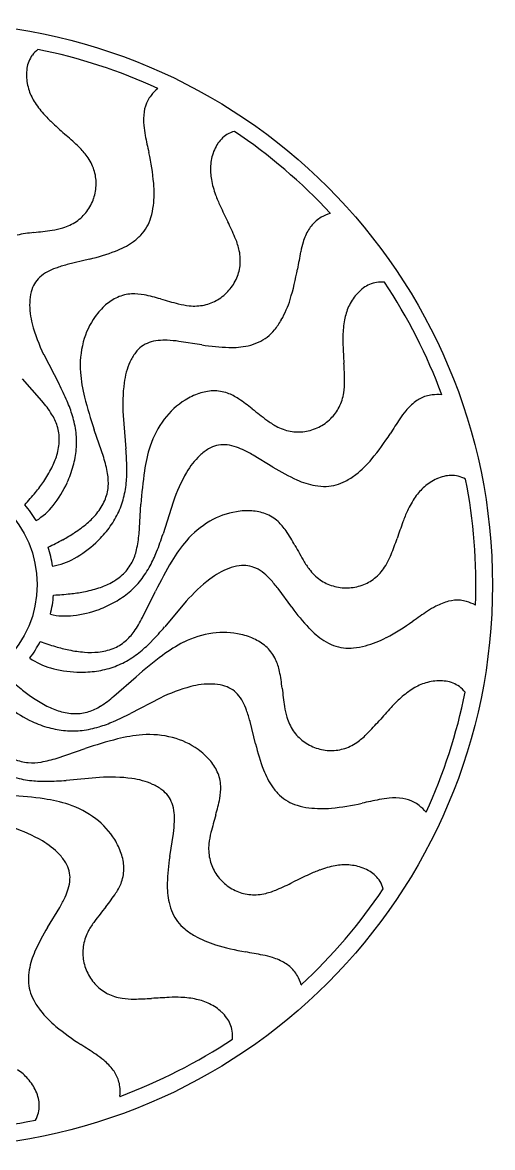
# Model space of a CAD drawing. Extents: x -704 to 342, y -49 to 451.
# Drawn here: x -413.6 to -204.7, y -48.8 to 450.9 of the extents above; entities that cross this region are included whole.
import ezdxf

# ---------------------------------------------------------------- set-up
doc = ezdxf.new("R2010")
doc.units = 0
doc.layers.add('APS_GEOMETRY', color=7, linetype='CONTINUOUS')
doc.layers.add('LIVELLO_06', color=7, linetype='CONTINUOUS')

msp = doc.modelspace()

# ---------------------------------------------------------------- linework, layer by layer
at = {"layer": 'APS_GEOMETRY'}
for p, q in [((-383.73, 345.81), (-393.77, 343.36)), ((-333.8, 307.7), (-344.01, 309.28)), ((-404.15, 303.46), (-397.29, 290.28)), ((-404.92, 282.82), (-413.57, 292.69)), ((-368.87, 276.39), (-367.57, 261.59)), ((-377.48, 257.62), (-381.69, 270.04)), ((-302.25, 253.38), (-311.08, 258.76)), ((-361.77, 223.83), (-360.91, 236.92)), ((-346.63, 237.88), (-351.1, 223.71)), ((-360.18, 186.6), (-354.38, 198.37)), ((-293.89, 191.13), (-299.99, 199.47)), ((-340.83, 193.79), (-350.37, 182.41)), ((-372.97, 151.6), (-363.1, 160.25)), ((-352.33, 150.83), (-365.51, 143.97)), ((-309.98, 130.41), (-312.43, 140.46)), ((-398.17, 124.16), (-385.75, 128.37)), ((-379.4, 115.55), (-394.2, 114.25)), ((-348.09, 80.48), (-346.51, 90.7)), ((-402.41, 48.93), (-397.03, 57.76))]:
    msp.add_line(p, q, dxfattribs=at)
for centre, radius, start, end in [((-399.1, 428.94), 12.57, 143.415, 158.2188), ((-398.13, 428.22), 13.77, 128.6824, 143.415), ((-406.72, 438.95), 0.025, 77.6058, 127.1558), ((-454.56, 201.21), 242.52, 65.3533, 78.6226), ((-392.82, 427.7), 18.99, 171.2726, 181.6574), ((-397.99, 428.49), 13.76, 158.2188, 171.2726), ((-390.49, 427.77), 21.33, 181.6574, 190.4319), ((-389.24, 427.99), 22.59, 190.4319, 198.743), ((-387.71, 428.52), 24.21, 198.743, 213.2653), ((-340.18, 405.66), 20.72, 129.6896, 141.6487), ((-353.43, 421.62), 0.0249, 309.0327, 65.8884), ((-372.01, 438.81), 42.99, 213.2653, 222.5901), ((-344.35, 409.12), 15.32, 152.3878, 171.9647), ((-344.97, 409.45), 14.61, 141.6487, 152.3878), ((-333.33, 407.56), 26.44, 171.9647, 185.1064), ((-360.73, 449.18), 58.31, 222.5901, 227.525), ((-127.31, 704.14), 403.97, 227.525, 228.6733), ((-319.83, 408.77), 40, 185.1064, 191.533), ((-496.17, 284.67), 154.6, 45.8252, 48.6733), ((87.44, 491.87), 455.67, 191.533, 192.5147), ((-316.27, 390.48), 12.43, 121.003, 135.7657), ((-315.47, 389.15), 13.99, 106.3239, 121.003), ((-319.4, 402.55), 0.0262, 56.5567, 104.5186), ((-454.58, 201.21), 242.54, 42.8536, 56.1222), ((-411.2, 372.13), 32.67, 36.2866, 45.8252), ((-310.8, 386.8), 19.06, 148.864, 159.1269), ((-315.26, 389.5), 13.84, 135.7657, 148.864), ((-402.16, 378.76), 21.46, 18.2799, 36.2866), ((-466.82, 368.85), 112.09, 5.4669, 12.5147), ((-307.73, 385.79), 22.3, 167.8818, 176.3288), ((-308.7, 386), 21.31, 159.1269, 167.8818), ((-400.03, 379.46), 19.21, 359.2852, 18.2799), ((-305.49, 385.65), 24.53, 176.3288, 190.6365), ((-288.45, 388.85), 41.88, 190.6365, 200.2218), ((-401.52, 379.48), 20.7, 341.1758, 359.2852), ((-400.3, 375.21), 45.26, 352.8298, 5.4669), ((-401.94, 379.62), 21.14, 323.3397, 341.1758), ((-269.08, 395.98), 62.52, 200.2218, 205.0837), ((-400.62, 378.64), 19.5, 304.4257, 323.3397), ((-387.09, 373.55), 31.95, 343.1387, 352.8298), ((36.38, 538.97), 399.79, 205.0837, 206.2034), ((-270.63, 346.25), 20.81, 107.2224, 119.1418), ((-276.79, 366.15), 0.0252, 286.719, 41.9446), ((-401.57, 380.04), 21.19, 286.3948, 304.4257), ((-374.33, 369.22), 18.43, 316.4052, 330.3571), ((-376.07, 370.21), 20.43, 330.3571, 343.1387), ((-457.65, 295.84), 150.83, 23.2928, 26.2034), ((-273.18, 351.12), 15.32, 129.8954, 149.5069), ((-273.66, 351.69), 14.57, 119.1418, 129.8954), ((-399.28, 272.83), 85.31, 96.2294, 101.2876), ((-435.33, 603.11), 246.93, 276.2294, 278.1245), ((-405.28, 392.63), 34.32, 278.1245, 286.3948), ((-378.79, 373.46), 24.58, 305.033, 316.4052), ((-349.65, 342.33), 33.24, 13.8804, 23.2928), ((-263.51, 345.42), 26.55, 149.5069, 162.5749), ((-384.01, 380.92), 33.69, 290.4334, 305.033), ((-338.05, 345.2), 21.3, 355.7902, 13.8804), ((-251.2, 341.56), 39.44, 162.5749, 169.0021), ((-408.96, 447.88), 105.14, 283.8828, 290.4334), ((142.6, 265.03), 440.62, 169.0021, 170.0254), ((-393.73, 324.11), 18.26, 118.3067, 131.7257), ((-389.92, 317.03), 26.29, 109.7544, 118.3067), ((-376.8, 280.49), 65.12, 105.1118, 109.7544), ((-336.02, 345.05), 19.26, 336.7809, 355.7902), ((-401.49, 360.72), 111.82, 342.9542, 350.0254), ((-396.59, 328), 13.53, 149.482, 165.8409), ((-397.87, 328.75), 12.03, 131.7257, 149.482), ((-337.34, 345.62), 20.7, 318.707, 336.7809), ((-254.34, 323.05), 12.55, 98.4076, 113.221), ((-254.16, 321.82), 13.79, 83.6878, 98.4076), ((-252.64, 335.5), 0.0229, 31.1149, 86.026), ((-454.53, 201.25), 242.47, 20.3516, 33.6239), ((-388.2, 325.88), 22.17, 165.8409, 178.3677), ((-364.4, 313.51), 16.82, 103.2707, 114.5676), ((-364.28, 312.98), 17.37, 92.5843, 103.2707), ((-364.01, 307.08), 23.27, 78.7972, 92.5843), ((-375.81, 247.5), 84.02, 73.6651, 78.7972), ((-337.68, 345.92), 21.15, 300.8467, 318.707), ((-249.01, 316.07), 21.4, 136.672, 145.3909), ((-250.76, 317.71), 19, 126.4533, 136.672), ((-253.84, 321.89), 13.81, 113.221, 126.4533), ((-377.64, 325.58), 32.74, 178.3677, 195.1729), ((-356.77, 302.83), 30.08, 131.2834, 144.4003), ((-362.5, 309.36), 21.39, 114.5676, 131.2834), ((-285.83, 554.52), 235.93, 253.6651, 255.6489), ((-335.82, 359.14), 34.25, 255.6489, 263.9366), ((-337.19, 346.22), 21.26, 263.9366, 281.9707), ((-336.82, 344.47), 19.47, 281.9707, 300.8467), ((-337.81, 341.19), 45.22, 330.3223, 342.9542), ((-246.47, 314.65), 24.32, 153.7808, 168.1389), ((-248.15, 315.47), 22.44, 145.3909, 153.7808), ((-353.1, 300.2), 34.6, 144.4003, 165.276), ((-335.13, 337.11), 76.79, 195.1729, 205.9915), ((-326.32, 334.65), 32, 320.6536, 330.3223), ((-228.74, 310.92), 42.43, 168.1389, 177.6423), ((-316.16, 325.75), 18.45, 293.9228, 307.8515), ((-317.37, 327.31), 20.42, 307.8515, 320.6536), ((-212.04, 310.23), 59.15, 177.6423, 182.4947), ((-346.74, 298.53), 41.17, 165.276, 184.2289), ((-352.51, 296.18), 13.5, 126.9626, 143.3297), ((-353.36, 297.31), 12.09, 109.1478, 126.9626), ((-351.37, 291.58), 18.16, 95.7496, 109.1478), ((-350.52, 283.16), 26.62, 87.2844, 95.7496), ((-352.3, 245.7), 64.12, 82.5767, 87.2844), ((-318.05, 411.63), 105.12, 261.3834, 267.9306), ((-320.63, 340.32), 33.76, 267.9306, 282.5165), ((-318.62, 331.31), 24.53, 282.5165, 293.9228), ((121, 324.74), 392.5, 182.4947, 183.6784), ((-335.88, 286.67), 32.77, 155.8802, 172.6604), ((-345.57, 291.01), 22.16, 143.3297, 155.8802), ((-325.78, 300.08), 62.19, 184.2289, 194.5189), ((-423.57, 289.74), 153.19, 0.7826, 3.6784), ((-512.43, 231.35), 129.35, 23.3888, 27.1041), ((-292.28, 281.06), 76.73, 172.6604, 183.4907), ((-302.79, 291.39), 32.39, 351.265, 0.7826), ((-325.47, 257.99), 29.75, 108.916, 122.0056), ((-328.11, 265.71), 21.58, 92.1062, 108.916), ((-328.29, 270.51), 16.78, 80.8362, 92.1062), ((-328.37, 270.03), 17.26, 70.0315, 80.8362), ((-330.41, 264.42), 23.24, 56.2883, 70.0315), ((-292, 289.73), 21.48, 333.2614, 351.265), ((-229.63, 270.31), 15.32, 107.392, 126.982), ((-229.84, 270.97), 14.62, 96.6455, 107.392), ((-229.14, 264.94), 20.69, 84.6789, 96.6455), ((-227.22, 285.57), 0.0248, 263.3798, 20.9888), ((-443.79, 249.61), 51.12, 32.3561, 40.5119), ((-448.32, 259.07), 59.5, 16.7854, 23.3888), ((-180.19, 337.78), 212.58, 194.5189, 198.5818), ((-322.73, 253.6), 34.92, 122.0056, 142.7837), ((-365.45, 211.9), 86.37, 51.2794, 56.2883), ((-289.99, 288.72), 19.23, 314.305, 333.2614), ((-222.9, 261.37), 26.5, 126.982, 140.087), ((-419.79, 264.81), 22.72, 17.6129, 32.3561), ((-434.18, 263.34), 44.73, 6.9511, 16.7854), ((-149.66, 481.05), 258.6, 231.2794, 233.0774), ((-291.01, 289.76), 20.69, 296.1213, 314.305), ((-212.93, 253.03), 39.5, 140.087, 146.5086), ((-416.86, 265.75), 19.64, 359.0108, 17.6129), ((-317.98, 249.99), 40.88, 142.7837, 161.7899), ((-284.15, 302.07), 34.73, 233.0774, 241.3373), ((-290.7, 290.08), 21.06, 241.3373, 259.4366), ((-291.18, 290.1), 21.07, 278.2929, 296.1213), ((130.25, 25.96), 451, 146.5086, 147.508), ((-421.56, 265.83), 24.34, 343.1348, 359.0108), ((-425, 264.46), 35.49, 354.986, 6.9511), ((-290.97, 288.65), 19.61, 259.4366, 278.2929), ((-344.75, 328.47), 112.14, 320.4513, 327.508), ((-431.05, 264.99), 41.55, 344.5522, 354.986), ((-497.21, 251.16), 130.05, 0.9195, 4.5979), ((-297.03, 243.1), 62.93, 161.7899, 172.1172), ((-319.51, 242.48), 22.15, 120.8789, 133.3846), ((-323.93, 249.86), 13.55, 104.4915, 120.8789), ((-324.3, 251.32), 12.04, 86.7125, 104.4915), ((-324.66, 245.14), 18.23, 73.2905, 86.7125), ((-327.02, 237.27), 26.45, 64.8002, 73.2905), ((-342.9, 203.54), 63.73, 60.0517, 64.8002), ((-431.12, 268.72), 34.33, 332.9319, 343.1348), ((-426, 241.83), 51.03, 9.8464, 18.0234), ((-312.19, 234.73), 32.81, 133.3846, 150.1482), ((-293.14, 285.85), 45.21, 307.8304, 320.4513), ((-450.33, 278.54), 55.9, 325.7507, 332.9319), ((-438.46, 267.04), 49.24, 335.3497, 344.5522), ((-398.09, 246.67), 22.69, 355.1009, 9.8464), ((-426.71, 252.29), 59.55, 354.2839, 0.9195), ((-143.23, 221.81), 218.2, 172.1172, 176.0293), ((-274.3, 212.99), 76.49, 150.1482, 161.0118), ((-247.78, 343.66), 105.44, 238.8945, 245.4228), ((-285, 275.37), 31.94, 298.1, 307.8304), ((-462.52, 286.84), 70.65, 320.7801, 325.7507), ((-438.34, 266.98), 49.11, 321.5179, 335.3497), ((-412.02, 250.82), 44.79, 344.4598, 354.2839), ((-277.61, 278.44), 33.72, 245.4228, 260.0238), ((-279.2, 269.39), 24.53, 260.0238, 271.4003), ((-279.05, 263.35), 18.49, 271.4003, 285.3331), ((-279.55, 265.16), 20.37, 285.3331, 298.1), ((-220.15, 227.79), 22.44, 122.8646, 131.2624), ((-220.63, 228.53), 21.56, 114.2185, 122.8646), ((-221.73, 230.96), 18.9, 103.8353, 114.2185), ((-222.97, 236), 13.7, 90.6516, 103.8353), ((-222.98, 237.07), 12.63, 75.9505, 90.6516), ((-223.26, 235.96), 13.78, 61.2112, 75.9505), ((-216.63, 248.02), 0.0237, 9.2191, 61.2161), ((-454.55, 201.24), 242.5, 357.8522, 11.1232), ((-515.37, 329.97), 138.87, 317.804, 320.7801), ((-395.01, 246.41), 19.61, 336.4741, 355.1009), ((-203.85, 216.1), 42.56, 145.6216, 155.1255), ((-218.97, 226.44), 24.23, 131.2624, 145.6216), ((-412.47, 236.69), 0.0265, 140.6896, 217.5743), ((-454.53, 201.25), 54.97, 31.1238, 40.1123), ((-423.63, 255.29), 30.32, 302.2852, 321.5179), ((-399.51, 248.37), 24.51, 320.713, 336.4741), ((-402.94, 248.3), 35.36, 332.4574, 344.4598), ((-406.71, 254.26), 33.82, 310.4047, 320.713), ((-408.56, 251.23), 41.7, 322.0638, 332.4574), ((-312.88, 199.53), 34.54, 99.3479, 120.317), ((-313.57, 203.71), 30.3, 86.4176, 99.3479), ((-313.01, 212.6), 21.39, 69.5726, 86.4176), ((-311.42, 216.86), 16.84, 58.4067, 69.5726), ((-311.64, 216.51), 17.26, 47.5388, 58.4067), ((-186.83, 208.2), 61.32, 155.1255, 160.0863), ((-407.45, 229.68), 0.0255, 211.3814, 301.3178), ((-421.58, 271.73), 56.76, 303.3034, 310.4047), ((-414.51, 255.87), 49.24, 312.8593, 322.0638), ((-309.61, 193.93), 41.02, 120.317, 139.2967), ((-315.56, 212.22), 23.06, 33.8734, 47.5388), ((-368.07, 176.98), 86.31, 28.8126, 33.8734), ((112.16, 99.89), 379.32, 160.0863, 161.2659), ((-460.44, 341.49), 136.66, 295.2655, 298.3177), ((-428.67, 282.51), 69.67, 298.3177, 303.3034), ((-414.06, 228.06), 52.46, 347.4123, 355.3755), ((-475.56, 263.96), 130.81, 338.403, 342.0794), ((-293.21, 179.82), 62.65, 139.2967, 149.5265), ((-386.17, 268.9), 146.89, 338.2782, 341.2659), ((-402.11, 217.88), 0.0251, 115.4801, 198.3496), ((-454.62, 201.22), 55.07, 8.6309, 17.6026), ((-414.35, 255.69), 49.01, 299.021, 312.8593), ((-384.87, 221.54), 22.55, 332.5966, 347.4123), ((-408.98, 237.6), 59.2, 331.7707, 338.403), ((-64.12, 344.16), 260.59, 208.8126, 210.6313), ((-405.34, 239.45), 30.44, 279.8257, 299.021), ((-382.28, 220.2), 19.63, 313.9633, 332.5966), ((-161.56, 102.36), 215.41, 149.5265, 153.5309), ((-259.63, 228.39), 33.37, 210.6313, 218.9566), ((-280.51, 226.8), 33.15, 328.8354, 338.2782), ((-400.15, 209.49), 0.025, 188.518, 278.7133), ((-385.63, 223.68), 24.47, 298.1915, 313.9633), ((-396.35, 230.82), 44.86, 321.9768, 331.7707), ((-310.2, 177.7), 32.81, 110.895, 127.6661), ((-314.02, 187.71), 22.1, 98.3286, 110.895), ((-315.26, 196.17), 13.55, 81.995, 98.3286), ((-315.05, 197.67), 12.03, 64.1829, 81.995), ((-317.75, 192.08), 18.24, 50.7875, 64.1829), ((-322.87, 185.81), 26.34, 42.2771, 50.7875), ((-269.04, 220.79), 21.28, 218.9566, 237.0497), ((-270.41, 220.69), 21.35, 310.7794, 328.8354), ((-390.09, 232), 33.9, 287.9289, 298.1915), ((-388.89, 224.99), 35.4, 309.97, 321.9768), ((-283.34, 142.9), 76.78, 127.6661, 138.4854), ((-351.43, 159.85), 64.93, 37.6105, 42.2771), ((-270, 219.29), 19.5, 237.0497, 255.8186), ((-269.6, 220.88), 21.14, 255.8186, 273.7082), ((-269.57, 220.38), 20.63, 273.7082, 291.833), ((-269.08, 219.15), 19.31, 291.833, 310.7794), ((-454.53, 201.23), 54.97, 346.1232, 355.1118), ((-399.73, 196.54), 0.025, 91.9097, 174.395), ((-407.28, 344.17), 147.79, 272.9274, 275.7927), ((-399.22, 264.7), 67.92, 275.7927, 280.8122), ((-397.12, 253.72), 56.73, 280.8122, 287.9289), ((-392.92, 229.8), 41.67, 299.5648, 309.97), ((-396.61, 236.3), 49.14, 276.5389, 290.3443), ((-396.6, 236.29), 49.13, 290.3443, 299.5648), ((-209.51, 253.28), 104.8, 216.3741, 222.9421), ((-211.62, 156.82), 39.27, 117.5664, 124.0048), ((-217.51, 168.09), 26.56, 104.4917, 117.5664), ((-220.32, 178.97), 15.32, 84.9025, 104.4917), ((-220.25, 179.71), 14.58, 74.1542, 84.9025), ((-221.93, 173.8), 20.72, 62.185, 74.1542), ((-212.25, 192.15), 0.0252, 242.1183, 357.0374), ((-401.13, 188.04), 0.0246, 166.0134, 257.3081), ((-394.46, 217.6), 30.33, 257.2833, 276.5389), ((-405.36, 209.59), 50.69, 324.7653, 333.0289), ((16.07, -180.69), 446.41, 124.0048, 125.0163), ((-382.59, 193.51), 22.81, 310.1652, 324.7653), ((-450.33, 267.58), 131.32, 315.8822, 319.564), ((-324.31, 145.3), 34.67, 76.9051, 97.828), ((-261.47, 204.92), 33.81, 222.9421, 237.5031), ((-304.31, 276.59), 111.94, 297.9496, 305.0163), ((-454.54, 201.22), 54.98, 323.626, 332.6135), ((-405.7, 175.92), 0.0263, 71.9656, 150.3569), ((-359.13, 305.74), 137.9, 250.2658, 253.2242), ((-380.48, 191.01), 19.54, 291.5545, 310.1652), ((-398.4, 217.22), 58.99, 309.2701, 315.8822), ((-313.89, 120.09), 62.22, 116.788, 127.0217), ((-323.45, 139.04), 40.99, 97.828, 116.788), ((-323.26, 149.82), 30.04, 63.8899, 76.9051), ((-319.53, 157.43), 21.56, 47.1398, 63.8899), ((-266.47, 197.08), 24.52, 237.5031, 248.8855), ((-273.06, 217.68), 45.25, 285.3326, 297.9496), ((-378.63, 241.06), 70.34, 253.2242, 258.2924), ((-381.42, 227.56), 56.55, 258.2924, 265.322), ((-383.24, 205.42), 34.34, 265.322, 275.6363), ((-382.26, 195.51), 24.38, 275.6363, 291.5545), ((-389.44, 206.28), 44.85, 299.4504, 309.2701), ((-316.24, 160.98), 16.72, 35.8156, 47.1398), ((-316.66, 160.68), 17.23, 25.0029, 35.8156), ((-268.66, 191.39), 18.41, 248.8855, 262.8806), ((-268.41, 193.46), 20.5, 262.8806, 275.6339), ((-269.53, 204.8), 31.9, 275.6339, 285.3326), ((-410.25, 168.6), 0.0251, 144.042, 233.8192), ((-392.77, 193.39), 30.36, 234.8055, 254.0182), ((-384.81, 198.07), 35.42, 287.4792, 299.4504), ((-219.55, -5.01), 218.9, 127.0217, 130.981), ((-322.22, 158.08), 23.37, 11.309, 25.0029), ((-387.59, 211.46), 49.15, 254.0182, 267.8346), ((-387.59, 211.4), 49.1, 267.8346, 277.0684), ((-386.67, 203.99), 41.62, 277.0684, 287.4792), ((-382.89, 145.95), 85.24, 6.2413, 11.309), ((-321.08, 267.62), 146.17, 227.8934, 230.7828), ((-318.77, 82.05), 76.54, 105.1717, 116.0115), ((-330.2, 124.21), 32.85, 88.3912, 105.1717), ((-329.9, 134.94), 22.12, 75.8599, 88.3912), ((-327.81, 143.24), 13.56, 59.504, 75.8599), ((-55.55, 181.75), 244.05, 186.2413, 188.1835), ((-227.15, 134.14), 24.49, 108.8277, 123.1378), ((-227.88, 136.27), 22.24, 100.365, 108.8277), ((-228.01, 136.99), 21.5, 91.6834, 100.365), ((-228.09, 139.62), 18.87, 81.3661, 91.6834), ((-227.35, 144.49), 13.95, 68.3094, 81.3661), ((-226.79, 145.9), 12.43, 53.4959, 68.3094), ((-227.63, 144.76), 13.84, 38.7028, 53.4959), ((-370.81, 206.67), 67.51, 230.7828, 235.8497), ((-376.58, 198.17), 57.23, 235.8497, 242.8438), ((-406.22, 190.54), 51.21, 302.3461, 310.4967), ((-327.04, 144.55), 12.04, 41.647, 59.504), ((-331.64, 140.45), 18.21, 28.26, 41.647), ((-204.91, 105.71), 60.71, 132.6845, 137.5569), ((-217.52, 119.38), 42.11, 123.1378, 132.6845), ((-454.53, 201.23), 242.47, 335.3513, 348.6234), ((-216.85, 153.4), 0.0273, 350.9489, 36.465), ((-388.81, 185.02), 49.11, 231.5344, 245.3489), ((-387.15, 177.57), 34.08, 242.8438, 253.1554), ((-389.95, 168.31), 24.4, 253.1554, 268.9915), ((-390.99, 166.49), 22.73, 287.6306, 302.3461), ((-338.97, 136.51), 26.52, 19.7569, 28.26), ((-375.12, 123.53), 64.93, 15.1116, 19.7569), ((-263.8, 151.8), 33.66, 188.1835, 196.4374), ((53.68, -130.77), 411.12, 137.5569, 138.6656), ((-388.77, 185.09), 49.19, 245.3489, 254.5708), ((-390.04, 163.5), 19.6, 268.9915, 287.6306), ((-396.67, 194.87), 59.36, 286.783, 293.4019), ((-424.97, 260.27), 130.62, 293.4019, 297.0813), ((-275.7, 148.29), 21.25, 196.4374, 214.444), ((-368.99, 241), 151.78, 315.7265, 318.6656), ((-390.78, 177.81), 41.63, 254.5708, 264.9732), ((-391.33, 171.63), 35.43, 264.9732, 276.9597), ((-392.46, 180.9), 44.77, 276.9597, 286.783), ((-277.13, 147.31), 19.51, 214.444, 233.3188), ((-283.57, 157.72), 32.48, 306.3117, 315.7265), ((-316.45, -78.47), 218.14, 104.5833, 108.5234), ((-355.68, 72.34), 62.31, 94.2474, 104.5833), ((-357.25, 93.47), 41.12, 75.3386, 94.2474), ((-355.61, 99.75), 34.64, 54.4063, 75.3386), ((-208.24, 155.55), 104.81, 193.8748, 200.4362), ((-276.17, 148.59), 21.12, 233.3188, 251.2173), ((-277.01, 148.8), 21.41, 288.3525, 306.3117), ((-352.97, 103.43), 30.1, 41.4174, 54.4063), ((-276.32, 148.18), 20.68, 251.2173, 269.3037), ((-276.33, 146.76), 19.26, 269.3037, 288.3525), ((-409.39, 141.68), 19.59, 246.4836, 265.1347), ((-409.12, 144.84), 22.77, 265.1347, 279.8513), ((-413.97, 172.77), 51.12, 279.8513, 288.0067), ((-346.48, 109.17), 21.44, 24.5742, 41.4174), ((-404.96, 158.72), 44.8, 254.463, 264.2811), ((-374.73, 38.99), 76.71, 82.6635, 93.4929), ((-369.12, 82.54), 32.8, 65.8868, 82.6635), ((-342.35, 111.05), 16.91, 13.3782, 24.5742), ((-342.51, 111.01), 17.07, 2.4568, 13.3782), ((-274.71, 130.78), 33.86, 200.4362, 214.995), ((-403.52, 173.16), 59.32, 264.2811, 270.9068), ((-404.65, 244.77), 130.93, 270.9068, 274.5765), ((-364.76, 92.28), 22.12, 53.3716, 65.8868), ((-359.67, 99.13), 13.59, 37.0222, 53.3716), ((-348.91, 110.74), 23.47, 348.7936, 2.4568), ((-282.43, 125.38), 24.45, 214.995, 226.3999), ((-434.1, -110.74), 218.86, 82.0697, 86.0106), ((-412.46, 44.63), 61.99, 71.7288, 82.0697), ((-358.4, 100.09), 11.99, 19.1938, 37.0222), ((-410.12, 122.87), 85.87, 343.772, 348.7936), ((-286.53, 121.07), 18.5, 226.3999, 240.3364), ((-285.6, 122.7), 20.38, 240.3364, 253.1108), ((-166.41, -328.84), 443.49, 101.5244, 102.5341), ((-247.05, 66.65), 39.86, 95.0858, 101.5244), ((-248.23, 79.96), 26.5, 81.99, 95.0858), ((-246.67, 91.02), 15.33, 62.4044, 81.99), ((-405.94, 64.37), 41.21, 52.8, 71.7288), ((-364.35, 98.02), 18.3, 5.8108, 19.1938), ((-282.24, 133.76), 31.94, 253.1108, 262.8313), ((-280.57, 147.04), 45.32, 262.8313, 275.463), ((-286.88, 213.07), 111.65, 275.463, 282.5341), ((-246.33, 91.68), 14.58, 51.6278, 62.4044), ((-250.16, 86.84), 20.75, 39.6965, 51.6278), ((-234.17, 100.12), 0.0249, 219.043, 335.5025), ((-401.9, 69.68), 34.53, 31.872, 52.8), ((-411.13, 99.07), 65.16, 352.6207, 357.2855), ((-372.19, 97.22), 26.18, 357.2855, 5.8108), ((-76.39, 25.73), 261.71, 163.772, 165.5421), ((-442.89, 20.77), 76.72, 60.1754, 70.9981), ((-296.28, 82.43), 34.62, 165.5421, 173.8762), ((-421.03, 58.91), 32.76, 43.3689, 60.1754), ((-398.17, 72), 30.14, 18.8181, 31.872), ((-309.67, 83.86), 21.16, 173.8762, 191.9691), ((-413.32, 66.19), 22.16, 30.8522, 43.3689), ((-389.97, 74.8), 21.47, 2.1142, 18.8181), ((-244.57, 64.77), 104.71, 171.373, 177.9509), ((-405.94, 70.6), 13.56, 14.5039, 30.8522), ((-385.24, 74.97), 16.74, 350.8216, 2.1142), ((-311.3, 83.52), 19.49, 191.9691, 210.8526), ((-266.76, 34.41), 42.62, 100.6892, 110.1198), ((-270.14, 52.36), 24.36, 86.2973, 100.6892), ((-270.02, 54.27), 22.44, 77.9079, 86.2973), ((-269.77, 55.44), 21.24, 69.12, 77.9079), ((-269.01, 57.43), 19.11, 58.7911, 69.12), ((-410.68, 71.35), 18.26, 343.2905, 356.6451), ((-404.46, 70.99), 12.03, 356.6451, 14.5039), ((-385.85, 75.07), 17.35, 340.0672, 350.8216), ((-309.85, 84.38), 21.19, 210.8526, 228.7092), ((-110.17, -303.95), 415.52, 115.0513, 116.1589), ((-261.09, 18.95), 59.09, 110.1198, 115.0513), ((-266.2, 62.06), 13.7, 45.6905, 58.7911), ((-265.45, 62.84), 12.61, 30.994, 45.6905), ((-418.48, 73.69), 26.4, 334.7469, 343.2905), ((-391.25, 77.03), 23.11, 326.32, 340.0672), ((-315.43, 67.31), 33.8, 177.9509, 192.505), ((-310.21, 83.97), 20.63, 228.7092, 246.8204), ((-310.74, 82.72), 19.28, 246.8204, 265.8186), ((-313.26, 95.72), 32.61, 283.8083, 293.2819), ((-361.24, 207.22), 153.98, 293.2819, 296.1589), ((-454.55, 201.23), 242.49, 312.8523, 326.1232), ((-266.39, 62.27), 13.71, 16.144, 30.994), ((-253.24, 66.08), 0.0256, 326.0823, 14.8144), ((-453.38, 90.16), 65, 330.1067, 334.7469), ((-443.68, 111.97), 86.1, 321.2755, 326.32), ((-324.51, 65.3), 24.5, 192.505, 203.8875), ((-310.59, 84.84), 21.4, 265.8186, 283.8083), ((-179.03, -100.24), 253.12, 141.2755, 143.1409), ((-330.04, 62.85), 18.45, 203.8875, 217.8621), ((-354.57, 31.36), 33.73, 143.1409, 151.4316), ((-328.48, 64.06), 20.43, 217.8621, 230.6034), ((-312.98, -5.12), 104.49, 148.8505, 155.4299), ((-365.55, 37.34), 21.22, 151.4316, 169.4601), ((-321.16, 72.97), 31.96, 230.6034, 240.3196), ((-314.52, 84.62), 45.36, 240.3196, 252.9798), ((-367.17, 37.64), 19.57, 169.4601, 188.2801), ((-295.22, 147.67), 111.31, 252.9798, 260.0569), ((-377.29, 24.28), 33.78, 155.4299, 170.0312), ((-389.28, -388.86), 433.41, 79.0305, 80.0569), ((-314.5, -3.08), 40.45, 72.6141, 79.0305), ((-310.31, 10.31), 26.42, 59.487, 72.6141), ((-386.38, 25.88), 24.55, 170.0312, 181.426), ((-365.71, 37.86), 21.05, 188.2801, 206.2632), ((-304.69, 19.84), 15.35, 39.9102, 59.487), ((-392.44, 25.73), 18.48, 181.426, 195.328), ((-366.02, 37.7), 20.7, 206.2632, 224.3033), ((-304.1, 20.33), 14.58, 29.1584, 39.9102), ((-309.43, 17.36), 20.69, 17.1722, 29.1584), ((-390.63, 26.23), 20.37, 195.328, 208.1258), ((-367.05, 36.7), 19.27, 224.3033, 243.3016), ((-289.64, 23.48), 0.0248, 196.2141, 313.7492), ((-380.44, 31.68), 31.92, 208.1258, 217.8415), ((-366.11, 38.57), 21.36, 243.3016, 261.3414), ((-364.35, 50.11), 33.03, 261.3414, 270.7847), ((-365.95, 167.16), 150.09, 270.7847, 273.716), ((-330.43, -379.81), 398.02, 92.5848, 93.716), ((-345.63, -43.19), 61.07, 87.6494, 92.5848), ((-344.86, -24.59), 42.45, 78.2279, 87.6494), ((-341.19, -6.97), 24.45, 63.8132, 78.2279), ((-369.77, 39.96), 45.43, 217.8415, 230.4774), ((-340.3, -5.15), 22.43, 55.3782, 63.8132), ((-339.55, -4.07), 21.11, 46.5801, 55.3782), ((-338.24, -2.69), 19.21, 36.2825, 46.5801), ((-333.79, 0.58), 13.68, 23.1974, 36.2825), ((-332.78, 1.01), 12.59, 8.5346, 23.1974), ((-327.68, 90.98), 111.57, 230.4774, 237.5395), ((-333.94, 0.84), 13.76, 353.6794, 8.5346), ((-620.78, -369.79), 434.52, 56.5064, 57.5395), ((-454.57, 201.27), 242.54, 290.3533, 303.6217), ((-320.29, -0.67), 0.0261, 304.7107, 352.4302), ((-403.01, -40.7), 39.9, 50.1046, 56.5064), ((-429.54, -34.55), 24.51, 41.3162, 55.7686), ((-394.37, -30.37), 26.44, 36.9906, 50.1046), ((-385.52, -23.7), 15.36, 17.4151, 36.9906), ((-427.96, -33.16), 22.41, 32.918, 41.3162), ((-384.77, -23.47), 14.57, 6.6445, 17.4151), ((-426.89, -32.46), 21.14, 24.0856, 32.918), ((-425.08, -31.65), 19.15, 13.743, 24.0856), ((-390.87, -24.18), 20.72, 354.6828, 6.6445), ((-419.85, -30.37), 13.76, 0.7485, 13.743), ((-370.22, -26.1), 0.025, 174.1765, 290.192), ((-419.89, -30.03), 13.85, 331.2251, 345.9604), ((-418.58, -30.36), 12.5, 345.9604, 0.7485), ((-454.56, 201.26), 242.53, 267.8532, 281.1223), ((-407.78, -36.68), 0.0275, 283.7782, 328.8755)]:
    msp.add_arc(centre, radius, start, end, dxfattribs=at)
at = {"layer": 'LIVELLO_06'}
for centre, radius in [((-454.55, 201.04), 249.89), ((-454.55, 201.24), 47.5)]:
    msp.add_circle(centre, radius, dxfattribs=at)

doc.saveas('drawing.dxf')
